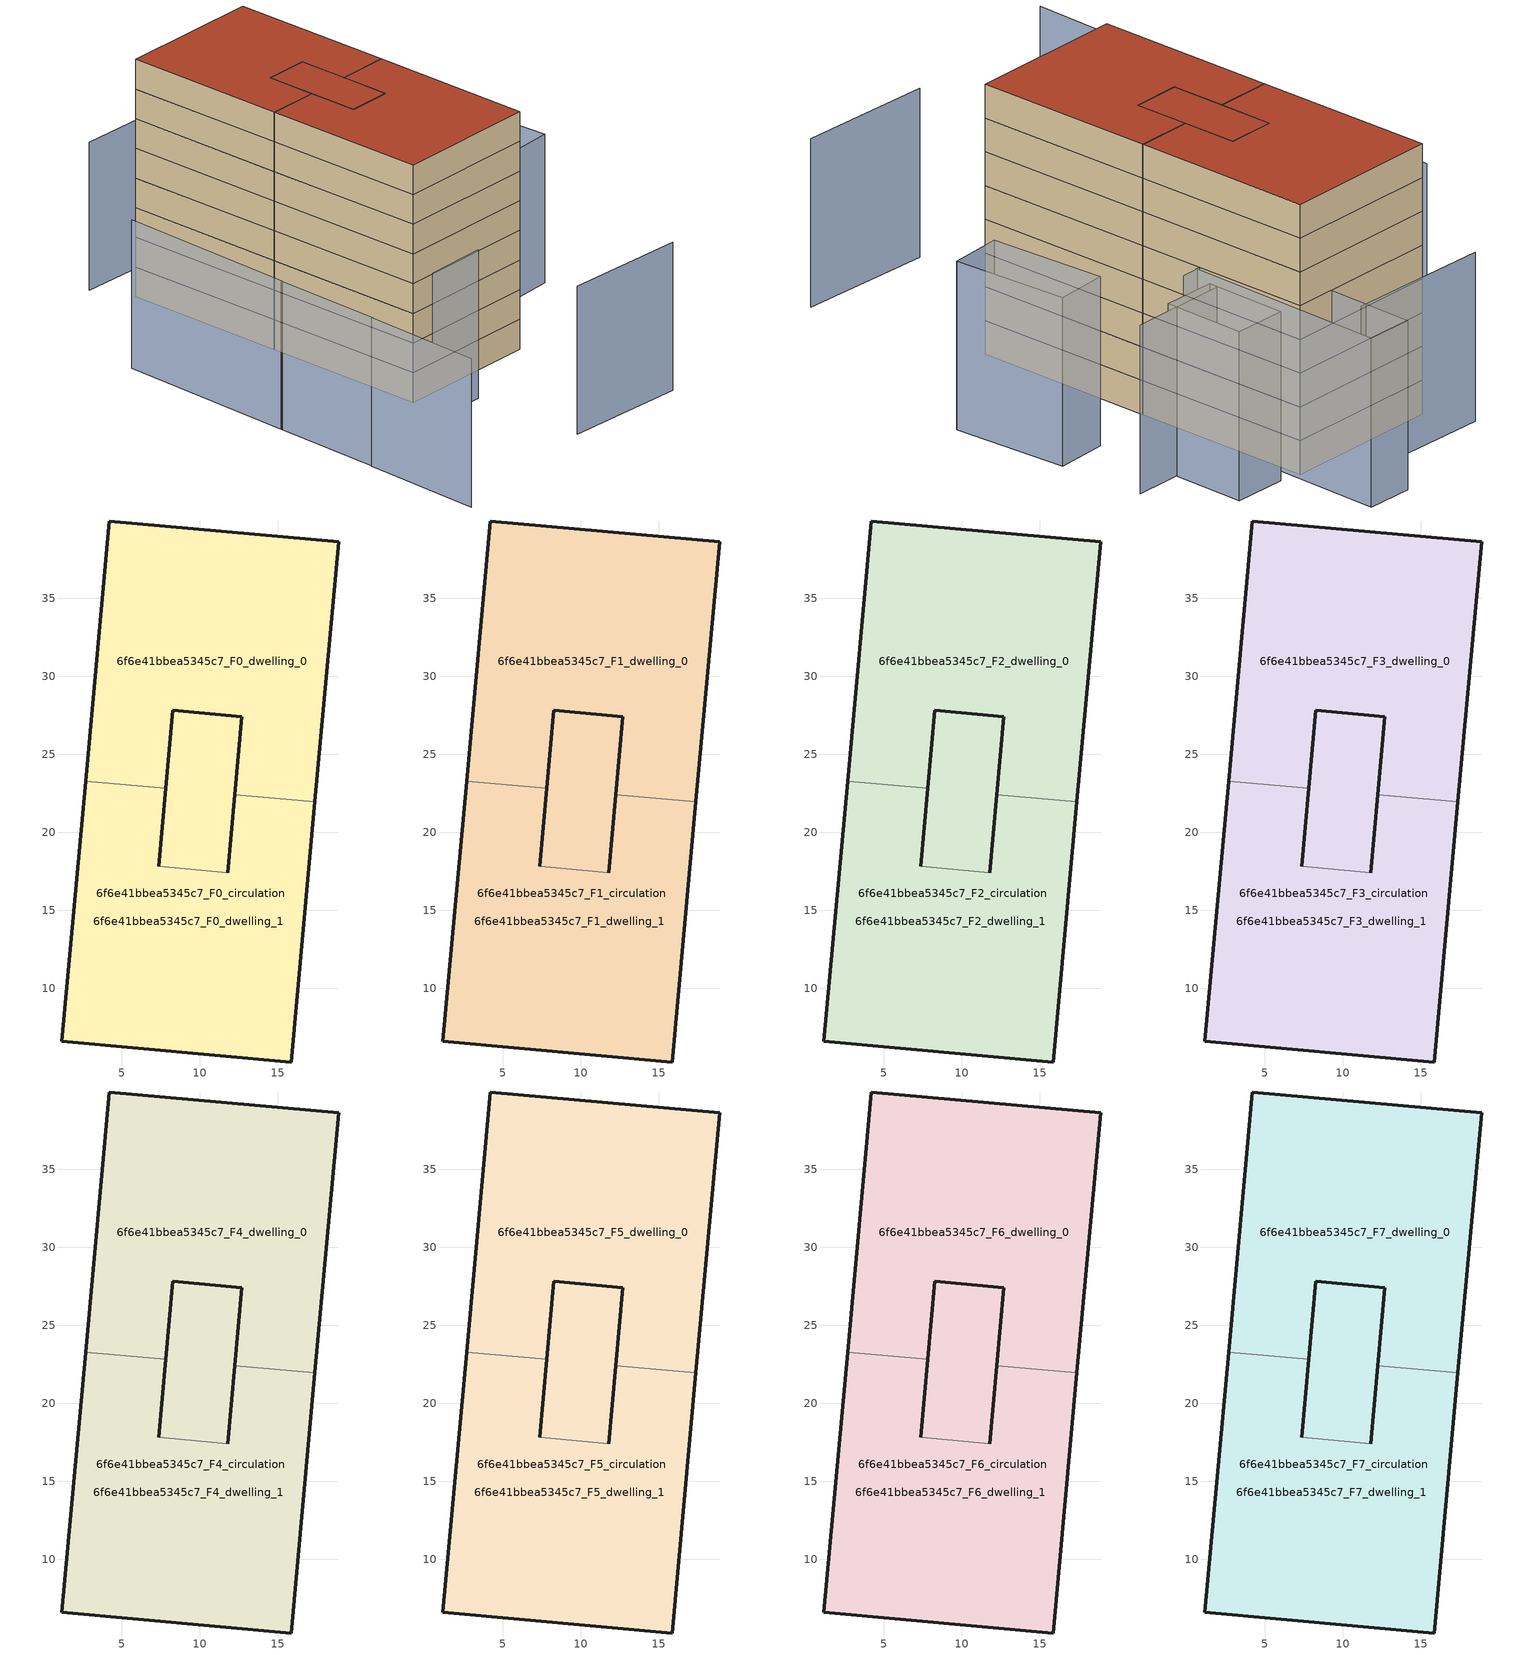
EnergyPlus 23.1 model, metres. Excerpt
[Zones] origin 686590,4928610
6f6e41bbea5345c7_F0_dwelling_0
 floor ground (EU_floor_Construction): 12.69,27.42 11.77,17.41 7.36,17.81 7.82,22.82 8.27,27.82 z0; 18.9,38.62 17.37,21.94 12.23,22.41 12.69,27.42 8.27,27.82 7.82,22.82 2.67,23.29 4.2,39.97 z0
 wall outside (EU_wall_Construction): 7.82,22.82 8.27,27.82 12.69,27.42 12.23,22.41 / 17.37,21.94 18.9,38.62 4.2,39.97 2.67,23.29 z0:3
 wall to 6f6e41bbea5345c7_F0_dwelling_1 (EU_wall_Construction): 2.67,23.29 7.82,22.82 / 12.23,22.41 17.37,21.94 z0:3
6f6e41bbea5345c7_F0_dwelling_1
 floor ground (EU_floor_Construction): 17.37,21.94 15.85,5.27 1.15,6.61 2.67,23.29 7.82,22.82 7.36,17.81 11.77,17.41 12.23,22.41 z0; 12.69,27.42 11.77,17.41 7.36,17.81 7.82,22.82 8.27,27.82 z0
 wall outside (EU_wall_Construction): 12.23,22.41 11.77,17.41 / 7.36,17.81 7.82,22.82 / 2.67,23.29 1.15,6.61 15.85,5.27 17.37,21.94 z0:3
 wall to 6f6e41bbea5345c7_F0_circulation (EU_wall_Construction): 11.77,17.41 7.36,17.81 z0:3
6f6e41bbea5345c7_F0_circulation
 floor ground (EU_floor_Construction): 18.9,38.62 17.37,21.94 12.23,22.41 12.69,27.42 8.27,27.82 7.82,22.82 2.67,23.29 4.2,39.97 z0; 12.69,27.42 11.77,17.41 7.36,17.81 7.82,22.82 8.27,27.82 z0; 17.37,21.94 15.85,5.27 1.15,6.61 2.67,23.29 7.82,22.82 7.36,17.81 11.77,17.41 12.23,22.41 z0
 wall outside (EU_wall_Construction): 11.77,17.41 12.69,27.42 8.27,27.82 7.36,17.81 z0:3
6f6e41bbea5345c7_F1_dwelling_0
 floor outside (EU_floor_Construction): 18.9,38.62 17.37,21.94 12.23,22.41 12.69,27.42 8.27,27.82 7.82,22.82 2.67,23.29 4.2,39.97 z3; 12.69,27.42 11.77,17.41 7.36,17.81 7.82,22.82 8.27,27.82 z3
 wall outside (EU_wall_Construction): 7.82,22.82 8.27,27.82 12.69,27.42 12.23,22.41 / 17.37,21.94 18.9,38.62 4.2,39.97 2.67,23.29 z3:6
 wall to 6f6e41bbea5345c7_F1_dwelling_1 (EU_wall_Construction): 2.67,23.29 7.82,22.82 / 12.23,22.41 17.37,21.94 z3:6
6f6e41bbea5345c7_F1_dwelling_1
 floor to 6f6e41bbea5345c7_F0_dwelling_1 (EU_floor_Construction): 17.37,21.94 15.85,5.27 1.15,6.61 2.67,23.29 7.82,22.82 7.36,17.81 11.77,17.41 12.23,22.41 z3; 12.69,27.42 11.77,17.41 7.36,17.81 7.82,22.82 8.27,27.82 z3
 wall outside (EU_wall_Construction): 12.23,22.41 11.77,17.41 / 7.36,17.81 7.82,22.82 / 2.67,23.29 1.15,6.61 15.85,5.27 17.37,21.94 z3:6
 wall to 6f6e41bbea5345c7_F1_circulation (EU_wall_Construction): 11.77,17.41 7.36,17.81 z3:6
6f6e41bbea5345c7_F1_circulation
 floor outside (EU_floor_Construction): 12.69,27.42 11.77,17.41 7.36,17.81 7.82,22.82 8.27,27.82 z3; 17.37,21.94 15.85,5.27 1.15,6.61 2.67,23.29 7.82,22.82 7.36,17.81 11.77,17.41 12.23,22.41 z3
 floor to 6f6e41bbea5345c7_F0_circulation (EU_floor_Construction): 18.9,38.62 17.37,21.94 12.23,22.41 12.69,27.42 8.27,27.82 7.82,22.82 2.67,23.29 4.2,39.97 z3
 wall outside (EU_wall_Construction): 11.77,17.41 12.69,27.42 8.27,27.82 7.36,17.81 z3:6
6f6e41bbea5345c7_F2_dwelling_0
 floor outside (EU_floor_Construction): 18.9,38.62 17.37,21.94 12.23,22.41 12.69,27.42 8.27,27.82 7.82,22.82 2.67,23.29 4.2,39.97 z6; 12.69,27.42 11.77,17.41 7.36,17.81 7.82,22.82 8.27,27.82 z6
 wall outside (EU_wall_Construction): 7.82,22.82 8.27,27.82 12.69,27.42 12.23,22.41 / 17.37,21.94 18.9,38.62 4.2,39.97 2.67,23.29 z6:9
 wall to 6f6e41bbea5345c7_F2_dwelling_1 (EU_wall_Construction): 2.67,23.29 7.82,22.82 / 12.23,22.41 17.37,21.94 z6:9
6f6e41bbea5345c7_F2_dwelling_1
 floor to 6f6e41bbea5345c7_F1_dwelling_1 (EU_floor_Construction): 17.37,21.94 15.85,5.27 1.15,6.61 2.67,23.29 7.82,22.82 7.36,17.81 11.77,17.41 12.23,22.41 z6; 12.69,27.42 11.77,17.41 7.36,17.81 7.82,22.82 8.27,27.82 z6
 wall outside (EU_wall_Construction): 12.23,22.41 11.77,17.41 / 7.36,17.81 7.82,22.82 / 2.67,23.29 1.15,6.61 15.85,5.27 17.37,21.94 z6:9
 wall to 6f6e41bbea5345c7_F2_circulation (EU_wall_Construction): 11.77,17.41 7.36,17.81 z6:9
6f6e41bbea5345c7_F2_circulation
 floor outside (EU_floor_Construction): 12.69,27.42 11.77,17.41 7.36,17.81 7.82,22.82 8.27,27.82 z6; 17.37,21.94 15.85,5.27 1.15,6.61 2.67,23.29 7.82,22.82 7.36,17.81 11.77,17.41 12.23,22.41 z6
 floor to 6f6e41bbea5345c7_F1_circulation (EU_floor_Construction): 18.9,38.62 17.37,21.94 12.23,22.41 12.69,27.42 8.27,27.82 7.82,22.82 2.67,23.29 4.2,39.97 z6
 wall outside (EU_wall_Construction): 11.77,17.41 12.69,27.42 8.27,27.82 7.36,17.81 z6:9
6f6e41bbea5345c7_F3_dwelling_0
 floor outside (EU_floor_Construction): 18.9,38.62 17.37,21.94 12.23,22.41 12.69,27.42 8.27,27.82 7.82,22.82 2.67,23.29 4.2,39.97 z9; 12.69,27.42 11.77,17.41 7.36,17.81 7.82,22.82 8.27,27.82 z9
 wall outside (EU_wall_Construction): 7.82,22.82 8.27,27.82 12.69,27.42 12.23,22.41 / 17.37,21.94 18.9,38.62 4.2,39.97 2.67,23.29 z9:12
 wall to 6f6e41bbea5345c7_F3_dwelling_1 (EU_wall_Construction): 2.67,23.29 7.82,22.82 / 12.23,22.41 17.37,21.94 z9:12
6f6e41bbea5345c7_F3_dwelling_1
 floor to 6f6e41bbea5345c7_F2_dwelling_1 (EU_floor_Construction): 17.37,21.94 15.85,5.27 1.15,6.61 2.67,23.29 7.82,22.82 7.36,17.81 11.77,17.41 12.23,22.41 z9; 12.69,27.42 11.77,17.41 7.36,17.81 7.82,22.82 8.27,27.82 z9
 wall outside (EU_wall_Construction): 12.23,22.41 11.77,17.41 / 7.36,17.81 7.82,22.82 / 2.67,23.29 1.15,6.61 15.85,5.27 17.37,21.94 z9:12
 wall to 6f6e41bbea5345c7_F3_circulation (EU_wall_Construction): 11.77,17.41 7.36,17.81 z9:12
6f6e41bbea5345c7_F3_circulation
 floor outside (EU_floor_Construction): 12.69,27.42 11.77,17.41 7.36,17.81 7.82,22.82 8.27,27.82 z9; 17.37,21.94 15.85,5.27 1.15,6.61 2.67,23.29 7.82,22.82 7.36,17.81 11.77,17.41 12.23,22.41 z9
 floor to 6f6e41bbea5345c7_F2_circulation (EU_floor_Construction): 18.9,38.62 17.37,21.94 12.23,22.41 12.69,27.42 8.27,27.82 7.82,22.82 2.67,23.29 4.2,39.97 z9
 wall outside (EU_wall_Construction): 11.77,17.41 12.69,27.42 8.27,27.82 7.36,17.81 z9:12
6f6e41bbea5345c7_F4_dwelling_0
 floor outside (EU_floor_Construction): 18.9,38.62 17.37,21.94 12.23,22.41 12.69,27.42 8.27,27.82 7.82,22.82 2.67,23.29 4.2,39.97 z12; 12.69,27.42 11.77,17.41 7.36,17.81 7.82,22.82 8.27,27.82 z12
 wall outside (EU_wall_Construction): 7.82,22.82 8.27,27.82 12.69,27.42 12.23,22.41 / 17.37,21.94 18.9,38.62 4.2,39.97 2.67,23.29 z12:15
 wall to 6f6e41bbea5345c7_F4_dwelling_1 (EU_wall_Construction): 2.67,23.29 7.82,22.82 / 12.23,22.41 17.37,21.94 z12:15
6f6e41bbea5345c7_F4_dwelling_1
 floor to 6f6e41bbea5345c7_F3_dwelling_1 (EU_floor_Construction): 17.37,21.94 15.85,5.27 1.15,6.61 2.67,23.29 7.82,22.82 7.36,17.81 11.77,17.41 12.23,22.41 z12; 12.69,27.42 11.77,17.41 7.36,17.81 7.82,22.82 8.27,27.82 z12
 wall outside (EU_wall_Construction): 12.23,22.41 11.77,17.41 / 7.36,17.81 7.82,22.82 / 2.67,23.29 1.15,6.61 15.85,5.27 17.37,21.94 z12:15
 wall to 6f6e41bbea5345c7_F4_circulation (EU_wall_Construction): 11.77,17.41 7.36,17.81 z12:15
6f6e41bbea5345c7_F4_circulation
 floor outside (EU_floor_Construction): 12.69,27.42 11.77,17.41 7.36,17.81 7.82,22.82 8.27,27.82 z12; 17.37,21.94 15.85,5.27 1.15,6.61 2.67,23.29 7.82,22.82 7.36,17.81 11.77,17.41 12.23,22.41 z12
 floor to 6f6e41bbea5345c7_F3_circulation (EU_floor_Construction): 18.9,38.62 17.37,21.94 12.23,22.41 12.69,27.42 8.27,27.82 7.82,22.82 2.67,23.29 4.2,39.97 z12
 wall outside (EU_wall_Construction): 11.77,17.41 12.69,27.42 8.27,27.82 7.36,17.81 z12:15
6f6e41bbea5345c7_F5_dwelling_0
 floor outside (EU_floor_Construction): 18.9,38.62 17.37,21.94 12.23,22.41 12.69,27.42 8.27,27.82 7.82,22.82 2.67,23.29 4.2,39.97 z15; 12.69,27.42 11.77,17.41 7.36,17.81 7.82,22.82 8.27,27.82 z15
 wall outside (EU_wall_Construction): 7.82,22.82 8.27,27.82 12.69,27.42 12.23,22.41 / 17.37,21.94 18.9,38.62 4.2,39.97 2.67,23.29 z15:18
 wall to 6f6e41bbea5345c7_F5_dwelling_1 (EU_wall_Construction): 2.67,23.29 7.82,22.82 / 12.23,22.41 17.37,21.94 z15:18
6f6e41bbea5345c7_F5_dwelling_1
 floor to 6f6e41bbea5345c7_F4_dwelling_1 (EU_floor_Construction): 17.37,21.94 15.85,5.27 1.15,6.61 2.67,23.29 7.82,22.82 7.36,17.81 11.77,17.41 12.23,22.41 z15; 12.69,27.42 11.77,17.41 7.36,17.81 7.82,22.82 8.27,27.82 z15
 wall outside (EU_wall_Construction): 12.23,22.41 11.77,17.41 / 7.36,17.81 7.82,22.82 / 2.67,23.29 1.15,6.61 15.85,5.27 17.37,21.94 z15:18
 wall to 6f6e41bbea5345c7_F5_circulation (EU_wall_Construction): 11.77,17.41 7.36,17.81 z15:18
6f6e41bbea5345c7_F5_circulation
 floor outside (EU_floor_Construction): 12.69,27.42 11.77,17.41 7.36,17.81 7.82,22.82 8.27,27.82 z15; 17.37,21.94 15.85,5.27 1.15,6.61 2.67,23.29 7.82,22.82 7.36,17.81 11.77,17.41 12.23,22.41 z15
 floor to 6f6e41bbea5345c7_F4_circulation (EU_floor_Construction): 18.9,38.62 17.37,21.94 12.23,22.41 12.69,27.42 8.27,27.82 7.82,22.82 2.67,23.29 4.2,39.97 z15
 wall outside (EU_wall_Construction): 11.77,17.41 12.69,27.42 8.27,27.82 7.36,17.81 z15:18
6f6e41bbea5345c7_F6_dwelling_0
 floor outside (EU_floor_Construction): 18.9,38.62 17.37,21.94 12.23,22.41 12.69,27.42 8.27,27.82 7.82,22.82 2.67,23.29 4.2,39.97 z18; 12.69,27.42 11.77,17.41 7.36,17.81 7.82,22.82 8.27,27.82 z18
 wall outside (EU_wall_Construction): 7.82,22.82 8.27,27.82 12.69,27.42 12.23,22.41 / 17.37,21.94 18.9,38.62 4.2,39.97 2.67,23.29 z18:21
 wall to 6f6e41bbea5345c7_F6_dwelling_1 (EU_wall_Construction): 2.67,23.29 7.82,22.82 / 12.23,22.41 17.37,21.94 z18:21
6f6e41bbea5345c7_F6_dwelling_1
 floor to 6f6e41bbea5345c7_F5_dwelling_1 (EU_floor_Construction): 17.37,21.94 15.85,5.27 1.15,6.61 2.67,23.29 7.82,22.82 7.36,17.81 11.77,17.41 12.23,22.41 z18; 12.69,27.42 11.77,17.41 7.36,17.81 7.82,22.82 8.27,27.82 z18
 wall outside (EU_wall_Construction): 12.23,22.41 11.77,17.41 / 7.36,17.81 7.82,22.82 / 2.67,23.29 1.15,6.61 15.85,5.27 17.37,21.94 z18:21
 wall to 6f6e41bbea5345c7_F6_circulation (EU_wall_Construction): 11.77,17.41 7.36,17.81 z18:21
6f6e41bbea5345c7_F6_circulation
 floor outside (EU_floor_Construction): 12.69,27.42 11.77,17.41 7.36,17.81 7.82,22.82 8.27,27.82 z18; 17.37,21.94 15.85,5.27 1.15,6.61 2.67,23.29 7.82,22.82 7.36,17.81 11.77,17.41 12.23,22.41 z18
 floor to 6f6e41bbea5345c7_F5_circulation (EU_floor_Construction): 18.9,38.62 17.37,21.94 12.23,22.41 12.69,27.42 8.27,27.82 7.82,22.82 2.67,23.29 4.2,39.97 z18
 wall outside (EU_wall_Construction): 11.77,17.41 12.69,27.42 8.27,27.82 7.36,17.81 z18:21
6f6e41bbea5345c7_F7_dwelling_0
 floor outside (EU_floor_Construction): 18.9,38.62 17.37,21.94 12.23,22.41 12.69,27.42 8.27,27.82 7.82,22.82 2.67,23.29 4.2,39.97 z21; 12.69,27.42 11.77,17.41 7.36,17.81 7.82,22.82 8.27,27.82 z21
 wall outside (EU_wall_Construction): 7.82,22.82 8.27,27.82 12.69,27.42 12.23,22.41 / 17.37,21.94 18.9,38.62 4.2,39.97 2.67,23.29 z21:24
 wall to 6f6e41bbea5345c7_F7_dwelling_1 (EU_wall_Construction): 2.67,23.29 7.82,22.82 / 12.23,22.41 17.37,21.94 z21:24
 roof outside (EU_roof_Construction): 11.77,17.41 12.69,27.42 8.27,27.82 7.82,22.82 7.36,17.81 z24; 17.37,21.94 18.9,38.62 4.2,39.97 2.67,23.29 7.82,22.82 8.27,27.82 12.69,27.42 12.23,22.41 z24
6f6e41bbea5345c7_F7_dwelling_1
 floor to 6f6e41bbea5345c7_F6_dwelling_1 (EU_floor_Construction): 17.37,21.94 15.85,5.27 1.15,6.61 2.67,23.29 7.82,22.82 7.36,17.81 11.77,17.41 12.23,22.41 z21; 12.69,27.42 11.77,17.41 7.36,17.81 7.82,22.82 8.27,27.82 z21
 wall outside (EU_wall_Construction): 12.23,22.41 11.77,17.41 / 7.36,17.81 7.82,22.82 / 2.67,23.29 1.15,6.61 15.85,5.27 17.37,21.94 z21:24
 wall to 6f6e41bbea5345c7_F7_circulation (EU_wall_Construction): 11.77,17.41 7.36,17.81 z21:24
 roof outside (EU_roof_Construction): 11.77,17.41 12.69,27.42 8.27,27.82 7.82,22.82 7.36,17.81 z24; 15.85,5.27 17.37,21.94 12.23,22.41 11.77,17.41 7.36,17.81 7.82,22.82 2.67,23.29 1.15,6.61 z24
6f6e41bbea5345c7_F7_circulation
 floor outside (EU_floor_Construction): 12.69,27.42 11.77,17.41 7.36,17.81 7.82,22.82 8.27,27.82 z21; 17.37,21.94 15.85,5.27 1.15,6.61 2.67,23.29 7.82,22.82 7.36,17.81 11.77,17.41 12.23,22.41 z21
 floor to 6f6e41bbea5345c7_F6_circulation (EU_floor_Construction): 18.9,38.62 17.37,21.94 12.23,22.41 12.69,27.42 8.27,27.82 7.82,22.82 2.67,23.29 4.2,39.97 z21
 wall outside (EU_wall_Construction): 11.77,17.41 12.69,27.42 8.27,27.82 7.36,17.81 z21:24
 roof outside (EU_roof_Construction): 11.77,17.41 12.69,27.42 8.27,27.82 7.82,22.82 7.36,17.81 z24; 17.37,21.94 18.9,38.62 4.2,39.97 2.67,23.29 7.82,22.82 8.27,27.82 12.69,27.42 12.23,22.41 z24; 15.85,5.27 17.37,21.94 12.23,22.41 11.77,17.41 7.36,17.81 7.82,22.82 2.67,23.29 1.15,6.61 z24
shading: 4.51,-9.38 17.06,-11.04 / -1,2.83 5.37,2.36 / -11.82,1.84 -13.37,-10.46 / -10.42,13.03 -11.72,1.83 / -8.1,31.5 -10.43,12.91 / 19.89,27.81 14.79,28.32 / 29.27,30.3 20.09,31.19 / 16.1,42.61 2.78,44.18 / 28.36,11.56 23.53,11.77 / 23.53,11.77 24,22.55 / 24,22.55 28.83,22.34 / 28.83,22.34 28.36,11.56 / 19.86,30.37 20.72,38.01 / 20.72,38.01 25.64,37.46 / 25.64,37.46 24.79,29.82 / 24.79,29.82 19.86,30.37 / 20.36,46.68 18.26,27.86 / 18.26,27.86 13.98,28.33 / 13.98,28.33 16.08,47.16 / 16.08,47.16 20.36,46.68 z0:15
[Building]
EU S2 Campaign: North Axis=0; Terrain=City; Solar Distribution=FullExterior
[Site:Location]
Bologna: Latitude=44.5; Longitude=11.25; Time Zone=1; Elevation=37
[SizingPeriod:WeatherFileDays]
AnnualSizingPeriod: Begin Month=1; Begin Day of Month=1; End Month=12; End Day of Month=31; Day of Week for Start Day=Monday; Use Weather File Daylight Saving Period=No; Use Weather File Rain and Snow Indicators=No
[MATERIAL]
EU_InternalMass_Material: Roughness=MediumRough; Thickness=0.1; Conductivity=1; Density=1800; Specific Heat=900; Thermal Absorptance=0.9; Solar Absorptance=0.7; Visible Absorptance=0.7
[MATERIAL:NOMASS] Roughness=MediumRough; Thermal Absorptance=0.9; Solar Absorptance=0.7; Visible Absorptance=0.7
Name | Thermal Resistance
EU_wall_NoMass | 0.905828
EU_roof_NoMass | 0.37593
EU_floor_NoMass | 0.67114
[CONSTRUCTION]
EU_wall_Construction: EU_wall_NoMass
EU_roof_Construction: EU_roof_NoMass
EU_floor_Construction: EU_floor_NoMass
EU_InternalMass_Construction: EU_InternalMass_Material
[ZONE] Type=1; Multiplier=1; Ceiling Height=autocalculate; Floor Area=autocalculate; Part of Total Floor Area=Yes
Name | Volume
6f6e41bbea5345c7_F0_dwelling_0; 6f6e41bbea5345c7_F1_dwelling_0; 6f6e41bbea5345c7_F2_dwelling_0; 6f6e41bbea5345c7_F3_dwelling_0; 6f6e41bbea5345c7_F4_dwelling_0; 6f6e41bbea5345c7_F5_dwelling_0; 6f6e41bbea5345c7_F6_dwelling_0; 6f6e41bbea5345c7_F7_dwelling_0; 6f6e41bbea5345c7_F0_dwelling_1; 6f6e41bbea5345c7_F1_dwelling_1; 6f6e41bbea5345c7_F2_dwelling_1; 6f6e41bbea5345c7_F3_dwelling_1; 6f6e41bbea5345c7_F4_dwelling_1; 6f6e41bbea5345c7_F5_dwelling_1; 6f6e41bbea5345c7_F6_dwelling_1; 6f6e41bbea5345c7_F7_dwelling_1 | 808.583
6f6e41bbea5345c7_F0_circulation; 6f6e41bbea5345c7_F1_circulation; 6f6e41bbea5345c7_F2_circulation; 6f6e41bbea5345c7_F3_circulation; 6f6e41bbea5345c7_F4_circulation; 6f6e41bbea5345c7_F5_circulation; 6f6e41bbea5345c7_F6_circulation; 6f6e41bbea5345c7_F7_circulation | 1483.64
[INTERNALMASS] Construction=EU_InternalMass_Construction; Surface Area=225.018
Name | Zone or ZoneList
6f6e41bbea5345c7_F0_dwelling_0_EU_InternalMass | 6f6e41bbea5345c7_F0_dwelling_0
6f6e41bbea5345c7_F0_dwelling_1_EU_InternalMass | 6f6e41bbea5345c7_F0_dwelling_1
6f6e41bbea5345c7_F1_dwelling_0_EU_InternalMass | 6f6e41bbea5345c7_F1_dwelling_0
6f6e41bbea5345c7_F1_dwelling_1_EU_InternalMass | 6f6e41bbea5345c7_F1_dwelling_1
6f6e41bbea5345c7_F2_dwelling_0_EU_InternalMass | 6f6e41bbea5345c7_F2_dwelling_0
6f6e41bbea5345c7_F2_dwelling_1_EU_InternalMass | 6f6e41bbea5345c7_F2_dwelling_1
6f6e41bbea5345c7_F3_dwelling_0_EU_InternalMass | 6f6e41bbea5345c7_F3_dwelling_0
6f6e41bbea5345c7_F3_dwelling_1_EU_InternalMass | 6f6e41bbea5345c7_F3_dwelling_1
6f6e41bbea5345c7_F4_dwelling_0_EU_InternalMass | 6f6e41bbea5345c7_F4_dwelling_0
6f6e41bbea5345c7_F4_dwelling_1_EU_InternalMass | 6f6e41bbea5345c7_F4_dwelling_1
6f6e41bbea5345c7_F5_dwelling_0_EU_InternalMass | 6f6e41bbea5345c7_F5_dwelling_0
6f6e41bbea5345c7_F5_dwelling_1_EU_InternalMass | 6f6e41bbea5345c7_F5_dwelling_1
6f6e41bbea5345c7_F6_dwelling_0_EU_InternalMass | 6f6e41bbea5345c7_F6_dwelling_0
6f6e41bbea5345c7_F6_dwelling_1_EU_InternalMass | 6f6e41bbea5345c7_F6_dwelling_1
6f6e41bbea5345c7_F7_dwelling_0_EU_InternalMass | 6f6e41bbea5345c7_F7_dwelling_0
6f6e41bbea5345c7_F7_dwelling_1_EU_InternalMass | 6f6e41bbea5345c7_F7_dwelling_1
[OTHEREQUIPMENT] Fuel Type=Electricity; Design Level Calculation Method=Watts/Area; Power per Zone Floor Area=1; Fraction Latent=0; Fraction Radiant=0; Fraction Lost=0; Carbon Dioxide Generation Rate=0; EndUse Subcategory=EU_Step8_InternalGains
Name | Zone or ZoneList or Space or SpaceList | Schedule
EU_Step8_InternalGain_6f6e41bbea5345c7_F0_dwelling_0_f000 | 6f6e41bbea5345c7_F0_dwelling_0 | EU_Step8_GainSchedule_6f6e41bbea5345c7_F0_dwelling_0_f000
EU_Step8_InternalGain_6f6e41bbea5345c7_F0_dwelling_1_f000 | 6f6e41bbea5345c7_F0_dwelling_1 | EU_Step8_GainSchedule_6f6e41bbea5345c7_F0_dwelling_1_f000
EU_Step8_InternalGain_6f6e41bbea5345c7_F1_dwelling_0_f000 | 6f6e41bbea5345c7_F1_dwelling_0 | EU_Step8_GainSchedule_6f6e41bbea5345c7_F1_dwelling_0_f000
EU_Step8_InternalGain_6f6e41bbea5345c7_F1_dwelling_1_f000 | 6f6e41bbea5345c7_F1_dwelling_1 | EU_Step8_GainSchedule_6f6e41bbea5345c7_F1_dwelling_1_f000
EU_Step8_InternalGain_6f6e41bbea5345c7_F2_dwelling_0_f000 | 6f6e41bbea5345c7_F2_dwelling_0 | EU_Step8_GainSchedule_6f6e41bbea5345c7_F2_dwelling_0_f000
EU_Step8_InternalGain_6f6e41bbea5345c7_F2_dwelling_1_f000 | 6f6e41bbea5345c7_F2_dwelling_1 | EU_Step8_GainSchedule_6f6e41bbea5345c7_F2_dwelling_1_f000
EU_Step8_InternalGain_6f6e41bbea5345c7_F3_dwelling_0_f000 | 6f6e41bbea5345c7_F3_dwelling_0 | EU_Step8_GainSchedule_6f6e41bbea5345c7_F3_dwelling_0_f000
EU_Step8_InternalGain_6f6e41bbea5345c7_F3_dwelling_1_f000 | 6f6e41bbea5345c7_F3_dwelling_1 | EU_Step8_GainSchedule_6f6e41bbea5345c7_F3_dwelling_1_f000
EU_Step8_InternalGain_6f6e41bbea5345c7_F4_dwelling_0_f000 | 6f6e41bbea5345c7_F4_dwelling_0 | EU_Step8_GainSchedule_6f6e41bbea5345c7_F4_dwelling_0_f000
EU_Step8_InternalGain_6f6e41bbea5345c7_F4_dwelling_1_f000 | 6f6e41bbea5345c7_F4_dwelling_1 | EU_Step8_GainSchedule_6f6e41bbea5345c7_F4_dwelling_1_f000
EU_Step8_InternalGain_6f6e41bbea5345c7_F5_dwelling_0_f000 | 6f6e41bbea5345c7_F5_dwelling_0 | EU_Step8_GainSchedule_6f6e41bbea5345c7_F5_dwelling_0_f000
EU_Step8_InternalGain_6f6e41bbea5345c7_F5_dwelling_1_f000 | 6f6e41bbea5345c7_F5_dwelling_1 | EU_Step8_GainSchedule_6f6e41bbea5345c7_F5_dwelling_1_f000
EU_Step8_InternalGain_6f6e41bbea5345c7_F6_dwelling_0_f000 | 6f6e41bbea5345c7_F6_dwelling_0 | EU_Step8_GainSchedule_6f6e41bbea5345c7_F6_dwelling_0_f000
EU_Step8_InternalGain_6f6e41bbea5345c7_F6_dwelling_1_f000 | 6f6e41bbea5345c7_F6_dwelling_1 | EU_Step8_GainSchedule_6f6e41bbea5345c7_F6_dwelling_1_f000
EU_Step8_InternalGain_6f6e41bbea5345c7_F7_dwelling_0_f000 | 6f6e41bbea5345c7_F7_dwelling_0 | EU_Step8_GainSchedule_6f6e41bbea5345c7_F7_dwelling_0_f000
EU_Step8_InternalGain_6f6e41bbea5345c7_F7_dwelling_1_f000 | 6f6e41bbea5345c7_F7_dwelling_1 | EU_Step8_GainSchedule_6f6e41bbea5345c7_F7_dwelling_1_f000
[ZONEINFILTRATION:DESIGNFLOWRATE] Schedule=EU_AlwaysOn; Design Flow Rate Calculation Method=Flow/Area; Flow Rate per Floor Area=0.0005; Constant Term Coefficient=1; Temperature Term Coefficient=0; Velocity Term Coefficient=0; Velocity Squared Term Coefficient=0
Name | Zone or ZoneList or Space or SpaceList
EU_Circulation_Infiltration_6f6e41bbea5345c7_F0_circulation | 6f6e41bbea5345c7_F0_circulation
EU_Circulation_Infiltration_6f6e41bbea5345c7_F1_circulation | 6f6e41bbea5345c7_F1_circulation
EU_Circulation_Infiltration_6f6e41bbea5345c7_F2_circulation | 6f6e41bbea5345c7_F2_circulation
EU_Circulation_Infiltration_6f6e41bbea5345c7_F3_circulation | 6f6e41bbea5345c7_F3_circulation
EU_Circulation_Infiltration_6f6e41bbea5345c7_F4_circulation | 6f6e41bbea5345c7_F4_circulation
EU_Circulation_Infiltration_6f6e41bbea5345c7_F5_circulation | 6f6e41bbea5345c7_F5_circulation
EU_Circulation_Infiltration_6f6e41bbea5345c7_F6_circulation | 6f6e41bbea5345c7_F6_circulation
EU_Circulation_Infiltration_6f6e41bbea5345c7_F7_circulation | 6f6e41bbea5345c7_F7_circulation
[ZONEVENTILATION:DESIGNFLOWRATE] Schedule=EU_AlwaysOn; Design Flow Rate Calculation Method=AirChanges/Hour; Air Changes per Hour=0.73129; Ventilation Type=Natural; Fan Pressure Rise=0; Fan Total Efficiency=1; Constant Term Coefficient=1; Temperature Term Coefficient=0; Velocity Term Coefficient=0; Velocity Squared Term Coefficient=0; Minimum Indoor Temperature=-100; Maximum Indoor Temperature=100; Delta Temperature=-100; Minimum Outdoor Temperature=-100; Maximum Outdoor Temperature=100; Maximum Wind Speed=40
Name | Zone or ZoneList or Space or SpaceList
EU_ConstantAir_6f6e41bbea5345c7_F0_dwelling_0 | 6f6e41bbea5345c7_F0_dwelling_0
EU_ConstantAir_6f6e41bbea5345c7_F0_dwelling_1 | 6f6e41bbea5345c7_F0_dwelling_1
EU_ConstantAir_6f6e41bbea5345c7_F1_dwelling_0 | 6f6e41bbea5345c7_F1_dwelling_0
EU_ConstantAir_6f6e41bbea5345c7_F1_dwelling_1 | 6f6e41bbea5345c7_F1_dwelling_1
EU_ConstantAir_6f6e41bbea5345c7_F2_dwelling_0 | 6f6e41bbea5345c7_F2_dwelling_0
EU_ConstantAir_6f6e41bbea5345c7_F2_dwelling_1 | 6f6e41bbea5345c7_F2_dwelling_1
EU_ConstantAir_6f6e41bbea5345c7_F3_dwelling_0 | 6f6e41bbea5345c7_F3_dwelling_0
EU_ConstantAir_6f6e41bbea5345c7_F3_dwelling_1 | 6f6e41bbea5345c7_F3_dwelling_1
EU_ConstantAir_6f6e41bbea5345c7_F4_dwelling_0 | 6f6e41bbea5345c7_F4_dwelling_0
EU_ConstantAir_6f6e41bbea5345c7_F4_dwelling_1 | 6f6e41bbea5345c7_F4_dwelling_1
EU_ConstantAir_6f6e41bbea5345c7_F5_dwelling_0 | 6f6e41bbea5345c7_F5_dwelling_0
EU_ConstantAir_6f6e41bbea5345c7_F5_dwelling_1 | 6f6e41bbea5345c7_F5_dwelling_1
EU_ConstantAir_6f6e41bbea5345c7_F6_dwelling_0 | 6f6e41bbea5345c7_F6_dwelling_0
EU_ConstantAir_6f6e41bbea5345c7_F6_dwelling_1 | 6f6e41bbea5345c7_F6_dwelling_1
EU_ConstantAir_6f6e41bbea5345c7_F7_dwelling_0 | 6f6e41bbea5345c7_F7_dwelling_0
EU_ConstantAir_6f6e41bbea5345c7_F7_dwelling_1 | 6f6e41bbea5345c7_F7_dwelling_1
[HVACTEMPLATE:THERMOSTAT] Constant Heating Setpoint=20; Constant Cooling Setpoint=50
EU_HeatOnly_6f6e41bbea5345c7_F0_dwelling_0; EU_HeatOnly_6f6e41bbea5345c7_F0_dwelling_1; EU_HeatOnly_6f6e41bbea5345c7_F1_dwelling_0; EU_HeatOnly_6f6e41bbea5345c7_F1_dwelling_1; EU_HeatOnly_6f6e41bbea5345c7_F2_dwelling_0; EU_HeatOnly_6f6e41bbea5345c7_F2_dwelling_1; EU_HeatOnly_6f6e41bbea5345c7_F3_dwelling_0; EU_HeatOnly_6f6e41bbea5345c7_F3_dwelling_1; EU_HeatOnly_6f6e41bbea5345c7_F4_dwelling_0; EU_HeatOnly_6f6e41bbea5345c7_F4_dwelling_1; EU_HeatOnly_6f6e41bbea5345c7_F5_dwelling_0; EU_HeatOnly_6f6e41bbea5345c7_F5_dwelling_1; EU_HeatOnly_6f6e41bbea5345c7_F6_dwelling_0; EU_HeatOnly_6f6e41bbea5345c7_F6_dwelling_1; EU_HeatOnly_6f6e41bbea5345c7_F7_dwelling_0; EU_HeatOnly_6f6e41bbea5345c7_F7_dwelling_1
[HVACTEMPLATE:ZONE:IDEALLOADSAIRSYSTEM] System Availability Schedule=EU_AlwaysOn; Maximum Heating Supply Air Temperature=50; Minimum Cooling Supply Air Temperature=13; Maximum Heating Supply Air Humidity Ratio=0.0156; Minimum Cooling Supply Air Humidity Ratio=0.0077; Heating Limit=NoLimit; Cooling Limit=NoLimit; Heating Availability Schedule=EU_AlwaysOn; Cooling Availability Schedule=EU_CoolingOff; Dehumidification Control Type=ConstantSensibleHeatRatio; Cooling Sensible Heat Ratio=0.7; Dehumidification Setpoint=60; Humidification Control Type=None; Humidification Setpoint=30; Outdoor Air Method=None; Outdoor Air Flow Rate per Person=0.00944; Outdoor Air Flow Rate per Zone Floor Area=0; Outdoor Air Flow Rate per Zone=0; Demand Controlled Ventilation Type=None; Outdoor Air Economizer Type=NoEconomizer; Heat Recovery Type=None; Sensible Heat Recovery Effectiveness=0.7; Latent Heat Recovery Effectiveness=0.65
Name | Template Thermostat
6f6e41bbea5345c7_F0_dwelling_0 | EU_HeatOnly_6f6e41bbea5345c7_F0_dwelling_0
6f6e41bbea5345c7_F0_dwelling_1 | EU_HeatOnly_6f6e41bbea5345c7_F0_dwelling_1
6f6e41bbea5345c7_F1_dwelling_0 | EU_HeatOnly_6f6e41bbea5345c7_F1_dwelling_0
6f6e41bbea5345c7_F1_dwelling_1 | EU_HeatOnly_6f6e41bbea5345c7_F1_dwelling_1
6f6e41bbea5345c7_F2_dwelling_0 | EU_HeatOnly_6f6e41bbea5345c7_F2_dwelling_0
6f6e41bbea5345c7_F2_dwelling_1 | EU_HeatOnly_6f6e41bbea5345c7_F2_dwelling_1
6f6e41bbea5345c7_F3_dwelling_0 | EU_HeatOnly_6f6e41bbea5345c7_F3_dwelling_0
6f6e41bbea5345c7_F3_dwelling_1 | EU_HeatOnly_6f6e41bbea5345c7_F3_dwelling_1
6f6e41bbea5345c7_F4_dwelling_0 | EU_HeatOnly_6f6e41bbea5345c7_F4_dwelling_0
6f6e41bbea5345c7_F4_dwelling_1 | EU_HeatOnly_6f6e41bbea5345c7_F4_dwelling_1
6f6e41bbea5345c7_F5_dwelling_0 | EU_HeatOnly_6f6e41bbea5345c7_F5_dwelling_0
6f6e41bbea5345c7_F5_dwelling_1 | EU_HeatOnly_6f6e41bbea5345c7_F5_dwelling_1
6f6e41bbea5345c7_F6_dwelling_0 | EU_HeatOnly_6f6e41bbea5345c7_F6_dwelling_0
6f6e41bbea5345c7_F6_dwelling_1 | EU_HeatOnly_6f6e41bbea5345c7_F6_dwelling_1
6f6e41bbea5345c7_F7_dwelling_0 | EU_HeatOnly_6f6e41bbea5345c7_F7_dwelling_0
6f6e41bbea5345c7_F7_dwelling_1 | EU_HeatOnly_6f6e41bbea5345c7_F7_dwelling_1
[SIZING:ZONE] Zone Cooling Design Supply Air Temperature Input Method=SupplyAirTemperature; Zone Cooling Design Supply Air Temperature=13; Zone Heating Design Supply Air Temperature Input Method=SupplyAirTemperature; Zone Heating Design Supply Air Temperature=50; Zone Cooling Design Supply Air Humidity Ratio=0.008; Zone Heating Design Supply Air Humidity Ratio=0.008; Cooling Design Air Flow Method=DesignDay; Cooling Design Air Flow Rate=0; Cooling Minimum Air Flow per Zone Floor Area=0.000762; Cooling Minimum Air Flow=0; Cooling Minimum Air Flow Fraction=0.2; Heating Design Air Flow Method=DesignDay; Heating Design Air Flow Rate=0; Heating Maximum Air Flow per Zone Floor Area=0.002032; Heating Maximum Air Flow=0.141576; Heating Maximum Air Flow Fraction=0.3; Account for Dedicated Outdoor Air System=No; Dedicated Outdoor Air System Control Strategy=NeutralSupplyAir; Dedicated Outdoor Air Low Setpoint Temperature for Design=autosize; Dedicated Outdoor Air High Setpoint Temperature for Design=autosize; Zone Load Sizing Method=Sensible Load Only No Latent Load; Zone Latent Cooling Design Supply Air Humidity Ratio Input Method=HumidityRatioDifference; Zone Cooling Design Supply Air Humidity Ratio Difference=0.005; Zone Latent Heating Design Supply Air Humidity Ratio Input Method=HumidityRatioDifference; Zone Humidification Design Supply Air Humidity Ratio Difference=0.005
6f6e41bbea5345c7_F0_dwelling_0; 6f6e41bbea5345c7_F0_dwelling_1; 6f6e41bbea5345c7_F1_dwelling_0; 6f6e41bbea5345c7_F1_dwelling_1; 6f6e41bbea5345c7_F2_dwelling_0; 6f6e41bbea5345c7_F2_dwelling_1; 6f6e41bbea5345c7_F3_dwelling_0; 6f6e41bbea5345c7_F3_dwelling_1; 6f6e41bbea5345c7_F4_dwelling_0; 6f6e41bbea5345c7_F4_dwelling_1; 6f6e41bbea5345c7_F5_dwelling_0; 6f6e41bbea5345c7_F5_dwelling_1; 6f6e41bbea5345c7_F6_dwelling_0; 6f6e41bbea5345c7_F6_dwelling_1; 6f6e41bbea5345c7_F7_dwelling_0; 6f6e41bbea5345c7_F7_dwelling_1
[SCHEDULE:CONSTANT]
Name | Hourly Value
EU_AlwaysOn | 1
EU_CoolingOff | 0
[SCHEDULE:FILE] Column Number=1; Rows to Skip at Top=0; Number of Hours of Data=8760; Column Separator=Comma; Interpolate to Timestep=No; Minutes per Item=60; Adjust Schedule for Daylight Savings=Yes
Name | File
EU_Step8_GainSchedule_6f6e41bbea5345c7_F0_dwelling_0_f000 | ../../schedules/6f6e41bbea5345c7/6f6e41bbea5345c7_F0_dwelling_0_f000_gain.csv
EU_Step8_GainSchedule_6f6e41bbea5345c7_F0_dwelling_1_f000 | ../../schedules/6f6e41bbea5345c7/6f6e41bbea5345c7_F0_dwelling_1_f000_gain.csv
EU_Step8_GainSchedule_6f6e41bbea5345c7_F1_dwelling_0_f000 | ../../schedules/6f6e41bbea5345c7/6f6e41bbea5345c7_F1_dwelling_0_f000_gain.csv
EU_Step8_GainSchedule_6f6e41bbea5345c7_F1_dwelling_1_f000 | ../../schedules/6f6e41bbea5345c7/6f6e41bbea5345c7_F1_dwelling_1_f000_gain.csv
EU_Step8_GainSchedule_6f6e41bbea5345c7_F2_dwelling_0_f000 | ../../schedules/6f6e41bbea5345c7/6f6e41bbea5345c7_F2_dwelling_0_f000_gain.csv
EU_Step8_GainSchedule_6f6e41bbea5345c7_F2_dwelling_1_f000 | ../../schedules/6f6e41bbea5345c7/6f6e41bbea5345c7_F2_dwelling_1_f000_gain.csv
EU_Step8_GainSchedule_6f6e41bbea5345c7_F3_dwelling_0_f000 | ../../schedules/6f6e41bbea5345c7/6f6e41bbea5345c7_F3_dwelling_0_f000_gain.csv
EU_Step8_GainSchedule_6f6e41bbea5345c7_F3_dwelling_1_f000 | ../../schedules/6f6e41bbea5345c7/6f6e41bbea5345c7_F3_dwelling_1_f000_gain.csv
EU_Step8_GainSchedule_6f6e41bbea5345c7_F4_dwelling_0_f000 | ../../schedules/6f6e41bbea5345c7/6f6e41bbea5345c7_F4_dwelling_0_f000_gain.csv
EU_Step8_GainSchedule_6f6e41bbea5345c7_F4_dwelling_1_f000 | ../../schedules/6f6e41bbea5345c7/6f6e41bbea5345c7_F4_dwelling_1_f000_gain.csv
EU_Step8_GainSchedule_6f6e41bbea5345c7_F5_dwelling_0_f000 | ../../schedules/6f6e41bbea5345c7/6f6e41bbea5345c7_F5_dwelling_0_f000_gain.csv
EU_Step8_GainSchedule_6f6e41bbea5345c7_F5_dwelling_1_f000 | ../../schedules/6f6e41bbea5345c7/6f6e41bbea5345c7_F5_dwelling_1_f000_gain.csv
EU_Step8_GainSchedule_6f6e41bbea5345c7_F6_dwelling_0_f000 | ../../schedules/6f6e41bbea5345c7/6f6e41bbea5345c7_F6_dwelling_0_f000_gain.csv
EU_Step8_GainSchedule_6f6e41bbea5345c7_F6_dwelling_1_f000 | ../../schedules/6f6e41bbea5345c7/6f6e41bbea5345c7_F6_dwelling_1_f000_gain.csv
EU_Step8_GainSchedule_6f6e41bbea5345c7_F7_dwelling_0_f000 | ../../schedules/6f6e41bbea5345c7/6f6e41bbea5345c7_F7_dwelling_0_f000_gain.csv
EU_Step8_GainSchedule_6f6e41bbea5345c7_F7_dwelling_1_f000 | ../../schedules/6f6e41bbea5345c7/6f6e41bbea5345c7_F7_dwelling_1_f000_gain.csv
